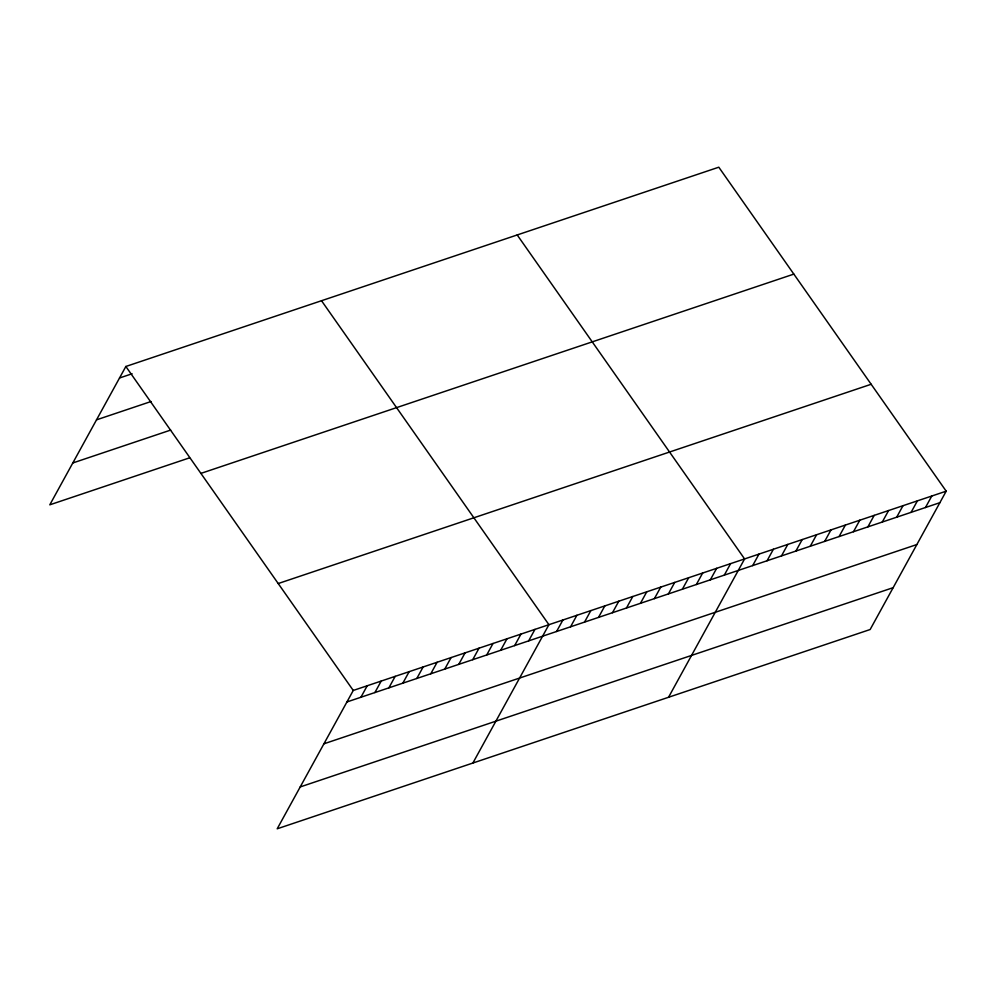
<?xml version="1.0" encoding="UTF-8"?>
<svg xmlns="http://www.w3.org/2000/svg" width="996" height="996" viewBox="0 0 996 996"><rect width="100%" height="100%" fill="white"/><g stroke="black" fill="none" stroke-linecap="round" stroke-linejoin="round"><path stroke-width="1.49" d="M946.2 491.177L353.256 690.452L277.199 828.797L870.143 629.522L946.2 491.177L718.801 167.204L125.857 366.478L49.8 504.823L189.564 457.849M360.901 697.262L367.225 685.758M374.882 692.569L381.207 681.065M388.851 687.875L395.188 676.359M402.832 683.169L409.157 671.665M416.814 678.475L423.138 666.971M430.782 673.782L437.107 662.278M444.764 669.075L451.088 657.572M458.745 664.382L465.07 652.878M472.714 659.688L479.039 648.184M486.695 654.995L493.02 643.478M500.664 650.288L506.989 638.785M514.646 645.595L520.97 634.091M528.627 640.901L534.952 629.397M472.876 763.036L548.921 624.691L321.521 300.717M556.577 631.501L562.902 619.998M570.559 626.808L576.883 615.304M584.528 622.114L590.852 610.598M598.509 617.408L604.833 605.904M612.478 612.714L618.802 601.211M626.459 608.021L632.784 596.504M640.44 603.315L646.765 591.811M654.409 598.621L660.734 587.117M668.391 593.927L674.715 582.423M682.36 589.221L688.697 577.717M696.341 584.528L702.666 573.024M710.322 579.834L716.647 568.33M724.291 575.14L730.616 563.624M668.54 697.275L744.597 558.93L517.198 234.956M752.677 565.604L759.002 554.087M767.069 560.76L773.394 549.257M781.474 555.917L787.799 544.414M795.879 551.074L802.203 539.571M810.271 546.244L816.596 534.74M824.676 541.401L831 529.897M839.068 536.558L845.405 525.054M853.472 531.727L859.797 520.211M867.877 526.884L874.202 515.38M882.269 522.041L888.594 510.537M896.674 517.198L902.999 505.694M911.079 512.367L917.403 500.851M925.471 507.524L931.795 496.02M119.532 377.982L132.107 373.761M96.512 419.839L151.031 401.525M72.808 462.966L170.652 430.085M200.893 473.399L793.837 274.112M278.208 583.544L871.164 384.269M346.932 701.956L939.875 502.681M323.912 743.813L916.868 544.538M300.207 786.94L893.163 587.665M125.857 366.478L353.256 690.452"/></g></svg>
